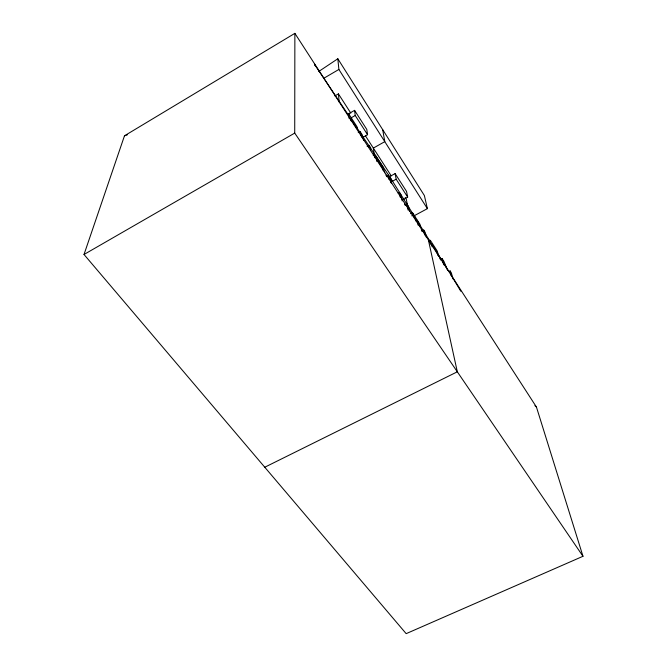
<?xml version="1.0" encoding="UTF-8"?>
<svg xmlns="http://www.w3.org/2000/svg" width="667" height="667" viewBox="0 0 667 667"><rect width="100%" height="100%" fill="white"/><g stroke="black" fill="none" stroke-linecap="round" stroke-linejoin="round"><path stroke-width="1" d="M582.983 556.286L294.722 133.092L294.872 33.35L124.479 135.801L84.017 254.486L406.17 633.65L582.983 556.286L536.443 407.045L294.872 33.35M368.876 147.299L369.009 145.331L367.117 146.39M370.51 149.7L370.685 147.916L369.009 145.331M318.818 71.444L337.827 58.763L424.379 195.548L427.389 208.646L413.748 216M323.812 78.272L338.886 69.443L337.827 58.763M334.842 95.956L338.419 93.889L350.809 113.123M84.017 254.486L294.722 133.092M347.799 114.24L354.577 110.355L366.792 129.415L367.559 134.701L362.456 137.577M347.415 114.582L348.691 113.849L356.962 126.663L357.237 128.873L350.75 118.826L350.975 120.819M350.934 117.942L355.211 115.491L354.577 110.355M358.212 132.625L360.122 131.549L362.114 134.642L363.615 140.337M373.22 155.503L374.479 154.794L375.429 155.269L382.825 166.733L384.676 172.853M386.476 176.321L388.352 175.288L390.045 177.906L390.887 182.775M389.328 176.78L395.114 173.587L406.536 191.387L407.679 197.132L403.527 199.391M391.979 181.499L396.156 179.206L395.114 173.587M398.149 193.071L399.391 192.388L401.05 194.964L402.176 200.925M405.052 205.027L406.903 204.027L408.538 206.562L409.496 211.414M410.655 213.69L412.498 212.69L419.868 224.12L420.402 226.63L417.534 222.194L418.151 225.171M411.764 215.841L412.998 215.174L412.498 212.69M421.894 231.065L423.728 230.09L425.313 232.55L426.38 237.469M440.412 259.688L442.221 258.746L443.955 261.422L447.49 270.01M264.774 467.225L457.32 371.802L428.364 239.853M124.479 135.801L127.414 134.801M534.909 405.636L536.443 407.045M347.974 114.407L314.432 64.257L315.424 66.083M356.645 127.38L360.113 132.566M361.847 135.159L390.77 178.389L415.483 218.009M412.998 215.174L415.916 219.685L416.325 221.661M385.86 175.012L386.968 176.722M404.435 203.735L405.511 205.386M421.286 229.782L422.319 231.391M439.803 258.412L440.812 259.972M365.449 135.851L391.221 175.855M405.194 197.549L406.311 199.291L407.67 206.22M355.211 115.491L367.559 134.701M396.156 179.206L407.679 197.132M338.886 69.443L427.389 208.646M416.583 219.768L418.234 222.411M419.877 225.054L424.27 232.099M425.371 233.859L429.214 240.02M438.002 254.102L441.296 259.388M444.597 264.674L448.441 270.835M451.734 276.113L460.789 291.237M361.647 137.085L360.122 131.549M452.851 278.856L451.417 272.986L449.9 270.635L451.084 275.529M442.221 258.746L443.647 264.807M439.069 256.712L437.018 250.675L430.357 240.362L429.64 240.195L430.507 244.122M437.71 255.294L437.052 252.426L431.507 243.839L432.183 246.873M423.728 230.09L424.779 234.992M406.903 204.027L408.079 210.055M399.391 192.388L400.325 197.424M382.683 129.665L384.792 141.654L373.328 148.091L374.237 154.069M390.77 178.389L391.654 183.442M388.352 175.288L389.044 179.348M382.916 170.127L382.6 168.142L376.413 158.579L376.872 161.514M374.479 154.794L374.937 157.779M348.691 113.849L349.233 118.768M338.419 93.889L339.186 102.093"/></g></svg>
